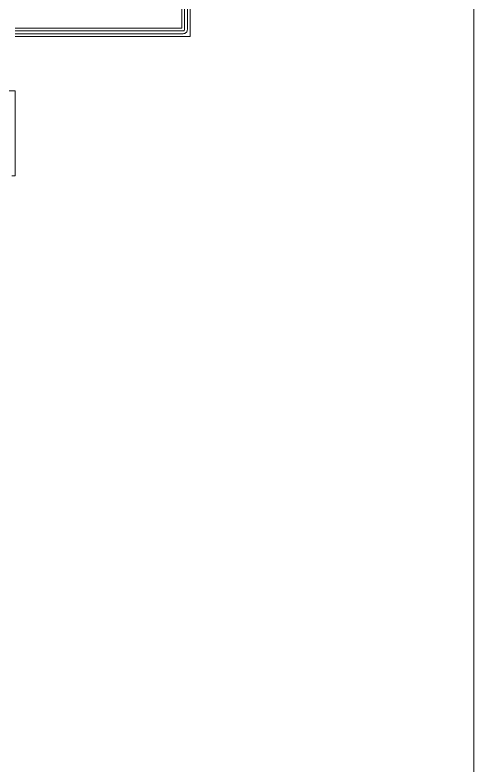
# Model space of a CAD drawing. Extents: x -12260 to 57327, y -29287 to 19916.
# Drawn here: x 49206 to 57327, y -15999 to -2710 of the extents above; entities that cross this region are included whole.
import ezdxf

# ---------------------------------------------------------------- set-up
doc = ezdxf.new("R2010")
doc.units = 0
doc.header["$LTSCALE"] = 0.25
doc.linetypes.add('01-First Floor$0$HIDDEN', pattern=[9.525, 6.35, -3.175])
doc.linetypes.add('DASHDOT', pattern=[25.4, 12.7, -6.35, 0, -6.35])
for name, color, linetype, lineweight in [('01-First Floor$0$Frame', 252, 'Continuous', 9), ('01-First Floor$0$LOADING', 253, 'Continuous', 5), ('01-First Floor$0$Proj', 251, 'Continuous', 5), ('01-First Floor$0$Walls', 251, 'Continuous', 5), ('E-LITE-CLNG-CNDT', 6, 'DASHDOT', 35)]:
    doc.layers.add(name, color=color, linetype=linetype, lineweight=lineweight)

# ---------------------------------------------------------------- blocks, each defined once
blk = doc.blocks.new('01-First Floor$0$ME19011A-P')
for p, q in [((-0.425, 0), (0.425, 0)), ((-0.425, 0), (-0.425, -0.015)), ((0.425, 0), (0.425, -0.015)), ((-0.425, -0.015), (0.425, -0.015)), ((-0.367, -0.02), (-0.232, -0.02)), ((-0.367, -0.02), (-0.367, -0.04)), ((-0.367, -0.04), (-0.232, -0.04)), ((-0.36, -0.015), (-0.36, -0.02)), ((-0.24, -0.015), (-0.24, -0.02)), ((-0.232, -0.02), (-0.232, -0.04)), ((-0.15, -0.015), (-0.15, -0.04)), ((-0.15, -0.025), (0, -0.025)), ((-0.15, -0.04), (-0.119, -0.04)), ((-0.089, -0.04), (-0.064, -0.04)), ((-0.061, -0.037), (-0.079, -0.043)), ((-0.079, -0.043), (-0.077, -0.05)), ((-0.058, -0.046), (-0.077, -0.05)), ((-0.04, -0.031), (-0.05, -0.034)), ((-0.047, -0.043), (-0.038, -0.041)), ((-0.038, -0.041), (-0.04, -0.031)), ((-0.038, -0.04), (0, -0.04)), ((0, -0.015), (0, -0.04)), ((0.1, -0.015), (0.1, -0.045)), ((0.1, -0.035), (0.2, -0.035)), ((0.1, -0.045), (0.2, -0.045)), ((0.2, -0.045), (0.2, -0.015)), ((0.282, -0.015), (0.248, -0.015)), ((0.248, -0.024), (0.248, -0.015)), ((0.282, -0.024), (0.248, -0.024)), ((0.282, -0.024), (0.282, -0.015)), ((0.321, -0.015), (0.288, -0.015)), ((0.288, -0.015), (0.288, -0.053)), ((0.321, -0.024), (0.288, -0.024)), ((0.288, -0.053), (0.321, -0.053)), ((0.321, -0.053), (0.321, -0.015)), ((0.362, -0.015), (0.329, -0.015)), ((0.329, -0.015), (0.329, -0.053)), ((0.362, -0.024), (0.329, -0.024)), ((0.329, -0.053), (0.362, -0.053)), ((0.362, -0.053), (0.362, -0.015)), ((0.368, -0.024), (0.368, -0.015)), ((0.368, -0.015), (0.402, -0.015)), ((0.368, -0.024), (0.402, -0.024)), ((0.402, -0.024), (0.402, -0.015))]:
    blk.add_line(p, q)
blk.add_lwpolyline([(-0.119, -0.048), (-0.089, -0.048), (-0.089, -0.038), (-0.119, -0.038)], close=True)
at = {"color": 8, "const_width": 0.000601}
for points in [[(0.304, -0.053, -0.184574), (0.298, -0.064, -1.44364), (0.296, -0.058, -0.837915), (0.297, -0.066, -0.30536), (0.284, -0.062, -1.584726), (0.289, -0.061, -0.253153), (0.283, -0.068, -0.874198), (0.278, -0.058, -0.915253), (0.279, -0.066, -0.223821), (0.268, -0.064, -1.703343), (0.272, -0.06, -0.588962), (0.262, -0.068, -0.717795), (0.263, -0.058, -0.983104), (0.264, -0.064, -0.326362), (0.253, -0.061, -0.758716), (0.261, -0.051, -0.906186), (0.259, -0.057, -0.189488), (0.253, -0.052, -0.7948), (0.261, -0.042, -1.223996), (0.257, -0.047, -0.072149), (0.253, -0.04, -0.645886), (0.261, -0.032, -1.366917), (0.257, -0.037, -0.078415), (0.254, -0.031, -0.723006), (0.261, -0.026, -1.105484), (0.258, -0.029, -0.221197), (0.257, -0.024, -0.221197)], [(0.346, -0.053, 0.184574), (0.352, -0.064, 1.44364), (0.354, -0.058, 0.837915), (0.353, -0.066, 0.30536), (0.366, -0.062, 1.584726), (0.361, -0.061, 0.253153), (0.367, -0.068, 0.874198), (0.372, -0.058, 0.915253), (0.371, -0.066, 0.223821), (0.382, -0.064, 1.703343), (0.378, -0.06, 0.588962), (0.388, -0.068, 0.717795), (0.387, -0.058, 0.983104), (0.386, -0.064, 0.326362), (0.397, -0.061, 0.758716), (0.389, -0.051, 0.906186), (0.391, -0.057, 0.189488), (0.397, -0.052, 0.7948), (0.389, -0.042, 1.223996), (0.393, -0.047, 0.072149), (0.397, -0.04, 0.645886), (0.389, -0.032, 1.366917), (0.393, -0.037, 0.078415), (0.396, -0.031, 0.723006), (0.389, -0.026, 1.105484), (0.392, -0.029, 0.221197), (0.393, -0.024, 0.221197)]]:
    blk.add_lwpolyline(points, format="xyb", dxfattribs=at)
blk.add_circle((-0.054, -0.04), 0.0075)
for centre, radius, start, end in [((-0.104, -0.04), 0.01, 10.4593, 169.5407), ((-0.104, -0.04), 0.0075, 14.0075, 165.9925), ((-0.054, -0.04), 0.01, 45, 180)]:
    blk.add_arc(centre, radius, start, end)
blk = doc.blocks.new('01-First Floor$0$M.44.57.64')
at = {"layer": '01-First Floor$0$LOADING', "xscale": 1000.000000000002, "yscale": 1000.000000000002, "zscale": 1000.000000000002, "rotation": 225.9999036123427}
blk.add_blockref('01-First Floor$0$ME19011A-P', (-80807, 16721), dxfattribs=at)
blk = doc.blocks.new('01-First Floor')
at = {"layer": '01-First Floor$0$Frame'}
blk.add_line((57327, -29287, 0), (57327, 19916, 0), dxfattribs=at)
at = {"layer": '01-First Floor$0$Proj', "linetype": '01-First Floor$0$HIDDEN'}
blk.add_line((49206, -5553, 0), (49206, -4053, 0), dxfattribs=at)
at = {"layer": '01-First Floor$0$Proj'}
for points in [[(49206, -2940), (52156, -2940), (52156, -910)], [(49206, -3090), (52306, -3090), (52306, -910)]]:
    blk.add_lwpolyline(points, dxfattribs=at)
for points in [[(49206, -3040), (52181, -3040, 0.414214), (52256, -2965), (52256, -910)], [(49206, -2990), (52181, -2990, 0.414214), (52206, -2965), (52206, -910)]]:
    blk.add_lwpolyline(points, format="xyb", dxfattribs=at)
at = {"layer": '01-First Floor$0$Walls'}
for p, q in [((48976, -4053, 0), (49206, -4053, 0)), ((49151, -5553, 0), (49206, -5553))]:
    blk.add_line(p, q, dxfattribs=at)
at = {"layer": '01-First Floor$0$LOADING', "xscale": -1, "rotation": 135.9999036123427}
blk.add_blockref('01-First Floor$0$M.44.57.64', (118719, -47709, 0), dxfattribs=at)

msp = doc.modelspace()

# ---------------------------------------------------------------- block references
at = {"layer": 'E-LITE-CLNG-CNDT'}
msp.add_blockref('01-First Floor', (0, 0), dxfattribs=at)

doc.saveas('drawing.dxf')
